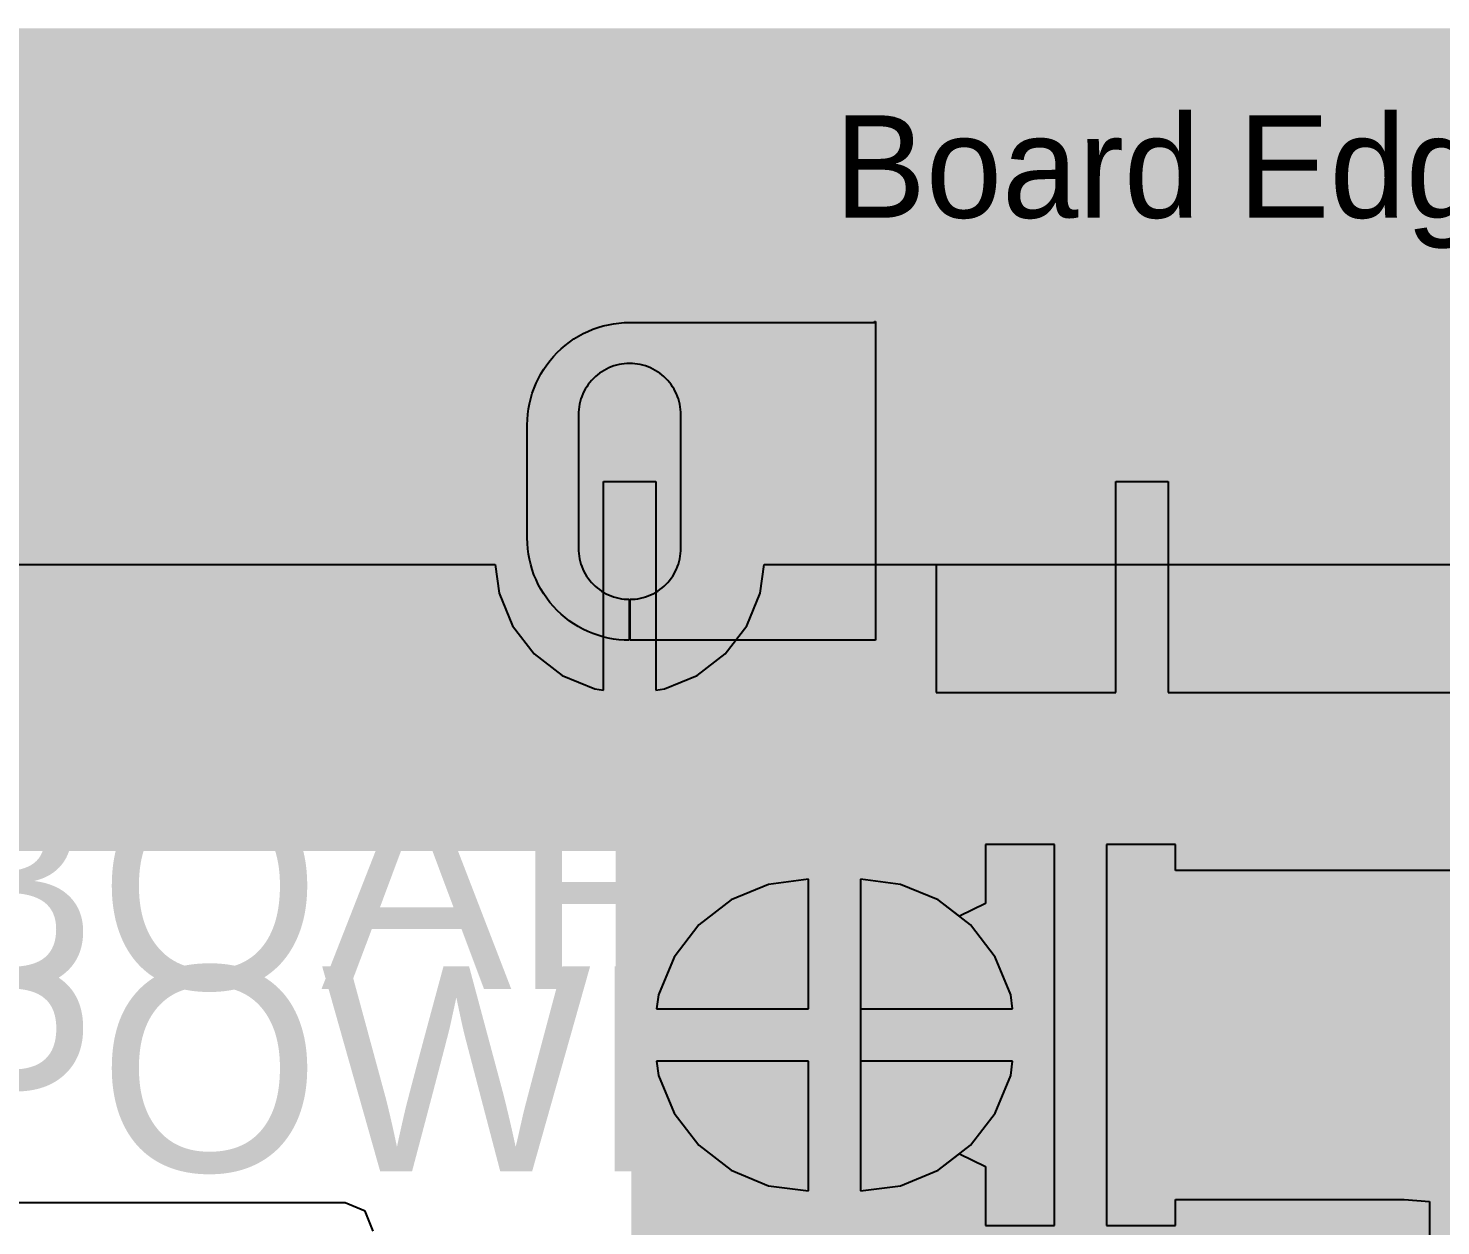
# Model space of a CAD drawing. Header units: millimetres. Extents: x -0.27 to 4.7, y -0.39 to 2.83.
# Drawn here: x 1.0621 to 1.3335, y 2.543 to 2.7729 of the extents above; entities that cross this region are included whole.
import ezdxf

# ---------------------------------------------------------------- set-up
doc = ezdxf.new("R2010")
doc.units = ezdxf.units.MM
doc.header["$MEASUREMENT"] = 0
for name, color, linetype in [('BottomLayer', 5, 'Continuous'), ('BottomSolder', 6, 'Continuous'), ('Mechanical2', 216, 'Continuous'), ('MultiLayer', 9, 'Continuous'), ('PadHoleLayer', 156, 'Continuous'), ('TopLayer', 1, 'Continuous'), ('TopOverlay', 2, 'Continuous'), ('TopPaste', 8, 'Continuous'), ('TopSolder', 216, 'Continuous'), ('ViaHoleLayer', 16, 'Continuous')]:
    doc.layers.add(name, color=color, linetype=linetype)
doc.styles.add('Arial', font='', dxfattribs={"height": 0.2})
doc.styles.get('Arial').set_extended_font_data('Arial')

# ---------------------------------------------------------------- blocks, each defined once
blk = doc.blocks.new('10118194_0001LF__127')
at = {"layer": 'BottomLayer'}
h = blk.add_hatch(color=5, dxfattribs=at)
edge = h.paths.add_edge_path()
edge.add_arc((0.10335, 0), 0.01969, 270, 450)
edge.add_line((0.10335, 0.01969), (0.0935, 0.01969))
edge.add_arc((0.0935, 0), 0.01969, 90, 270)
edge.add_line((0.0935, -0.01969), (0.10335, -0.01969))
h = blk.add_hatch(color=5, dxfattribs=at)
edge = h.paths.add_edge_path()
edge.add_arc((0.1378, -0.12106), 0.01575, 180, 360)
edge.add_line((0.15354, -0.12106), (0.15354, -0.09154))
edge.add_arc((0.1378, -0.09154), 0.01575, 0, 180)
edge.add_line((0.12205, -0.09154), (0.12205, -0.12106))
at = {"layer": 'BottomSolder'}
h = blk.add_hatch(color=6, dxfattribs=at)
edge = h.paths.add_edge_path()
edge.add_arc((0.10335, 0), 0.02369, 270, 450)
edge.add_line((0.10335, 0.02369), (0.0935, 0.02369))
edge.add_arc((0.0935, 0), 0.02369, 90, 270)
edge.add_line((0.0935, -0.02369), (0.10335, -0.02369))
h = blk.add_hatch(color=6, dxfattribs=at)
edge = h.paths.add_edge_path()
edge.add_arc((0.1378, -0.12106), 0.01975, 180, 360)
edge.add_line((0.15754, -0.12106), (0.15754, -0.09154))
edge.add_arc((0.1378, -0.09154), 0.01975, 0, 180)
edge.add_line((0.11805, -0.09154), (0.11805, -0.12106))
at = {"layer": 'MultiLayer'}
h = blk.add_hatch(color=9, dxfattribs=at)
edge = h.paths.add_edge_path()
edge.add_arc((0.10335, 0), 0.01969, 270, 450)
edge.add_line((0.10335, 0.01969), (0.0935, 0.01969))
edge.add_arc((0.0935, 0), 0.01969, 90, 270)
edge.add_line((0.0935, -0.01969), (0.10335, -0.01969))
h = blk.add_hatch(color=9, dxfattribs=at)
edge = h.paths.add_edge_path()
edge.add_arc((0.1378, -0.12106), 0.01575, 180, 360)
edge.add_line((0.15354, -0.12106), (0.15354, -0.09154))
edge.add_arc((0.1378, -0.09154), 0.01575, 0, 180)
edge.add_line((0.12205, -0.09154), (0.12205, -0.12106))
at = {"layer": 'PadHoleLayer'}
h = blk.add_hatch(color=156, dxfattribs=at)
edge = h.paths.add_edge_path()
edge.add_arc((0.10433, 0), 0.01083, 270, 450)
edge.add_line((0.10433, 0.01083), (0.09252, 0.01083))
edge.add_arc((0.09252, 0), 0.01083, 90, 270)
edge.add_line((0.09252, -0.01083), (0.10433, -0.01083))
h = blk.add_hatch(color=156, dxfattribs=at)
edge = h.paths.add_edge_path()
edge.add_arc((0.1378, -0.11909), 0.00984, 180, 360)
edge.add_line((0.14764, -0.11909), (0.14764, -0.0935))
edge.add_arc((0.1378, -0.0935), 0.00984, 0, 180)
edge.add_line((0.12795, -0.0935), (0.12795, -0.11909))
at = {"layer": 'TopLayer'}
for points in [[(-0.03386, 0.02657), (-0.01732, 0.02657), (-0.01732, -0.02657), (-0.03386, -0.02657)], [(-0.00827, 0.02657), (0.00827, 0.02657), (0.00827, -0.02657), (-0.00827, -0.02657)], [(0.01732, 0.02657), (0.03386, 0.02657), (0.03386, -0.02657), (0.01732, -0.02657)], [(0.04291, 0.02657), (0.05945, 0.02657), (0.05945, -0.02657), (0.04291, -0.02657)], [(-0.0689, -0.07579), (-0.00984, -0.07579), (-0.00984, -0.13681), (-0.0689, -0.13681)], [(0.00984, -0.07579), (0.0689, -0.07579), (0.0689, -0.13681), (0.00984, -0.13681)]]:
    blk.add_hatch(color=1, dxfattribs=at).paths.add_polyline_path(points)
h = blk.add_hatch(color=1, dxfattribs=at)
edge = h.paths.add_edge_path()
edge.add_arc((0.10335, 0), 0.01969, 270, 450)
edge.add_line((0.10335, 0.01969), (0.0935, 0.01969))
edge.add_arc((0.0935, 0), 0.01969, 90, 270)
edge.add_line((0.0935, -0.01969), (0.10335, -0.01969))
h = blk.add_hatch(color=1, dxfattribs=at)
edge = h.paths.add_edge_path()
edge.add_arc((0.1378, -0.12106), 0.01575, 180, 360)
edge.add_line((0.15354, -0.12106), (0.15354, -0.09154))
edge.add_arc((0.1378, -0.09154), 0.01575, 0, 180)
edge.add_line((0.12205, -0.09154), (0.12205, -0.12106))
at = {"layer": 'TopPaste'}
for points in [[(-0.03386, 0.02657), (-0.01732, 0.02657), (-0.01732, -0.02657), (-0.03386, -0.02657)], [(-0.00827, 0.02657), (0.00827, 0.02657), (0.00827, -0.02657), (-0.00827, -0.02657)], [(0.01732, 0.02657), (0.03386, 0.02657), (0.03386, -0.02657), (0.01732, -0.02657)], [(0.04291, 0.02657), (0.05945, 0.02657), (0.05945, -0.02657), (0.04291, -0.02657)], [(-0.0689, -0.07579), (-0.00984, -0.07579), (-0.00984, -0.13681), (-0.0689, -0.13681)], [(0.00984, -0.07579), (0.0689, -0.07579), (0.0689, -0.13681), (0.00984, -0.13681)]]:
    blk.add_hatch(color=8, dxfattribs=at).paths.add_polyline_path(points)
at = {"layer": 'TopSolder'}
for points in [[(-0.03786, 0.03057), (-0.01332, 0.03057), (-0.01332, -0.03057), (-0.03786, -0.03057)], [(-0.01227, 0.03057), (0.01227, 0.03057), (0.01227, -0.03057), (-0.01227, -0.03057)], [(0.01332, 0.03057), (0.03786, 0.03057), (0.03786, -0.03057), (0.01332, -0.03057)], [(0.03891, 0.03057), (0.06345, 0.03057), (0.06345, -0.03057), (0.03891, -0.03057)], [(-0.0729, -0.07179), (-0.00584, -0.07179), (-0.00584, -0.14081), (-0.0729, -0.14081)], [(0.00584, -0.07179), (0.0729, -0.07179), (0.0729, -0.14081), (0.00584, -0.14081)]]:
    blk.add_hatch(color=216, dxfattribs=at).paths.add_polyline_path(points)
h = blk.add_hatch(color=216, dxfattribs=at)
edge = h.paths.add_edge_path()
edge.add_arc((0.10335, 0), 0.02369, 270, 450)
edge.add_line((0.10335, 0.02369), (0.0935, 0.02369))
edge.add_arc((0.0935, 0), 0.02369, 90, 270)
edge.add_line((0.0935, -0.02369), (0.10335, -0.02369))
h = blk.add_hatch(color=216, dxfattribs=at)
edge = h.paths.add_edge_path()
edge.add_arc((0.1378, -0.12106), 0.01975, 180, 360)
edge.add_line((0.15754, -0.12106), (0.15754, -0.09154))
edge.add_arc((0.1378, -0.09154), 0.01975, 0, 180)
edge.add_line((0.11805, -0.09154), (0.11805, -0.12106))
at = {"layer": 'TopLayer'}
for p, q in [((0.09055, -0.13701), (0.09055, -0.07579)), ((0.09055, -0.07579), (0.1377, -0.07579)), ((0.1377, -0.07579), (0.1377, -0.08366)), ((0.13789, -0.07579), (0.13887, -0.07581)), ((0.13789, -0.08366), (0.13789, -0.07579)), ((0.13887, -0.07581), (0.1399, -0.07589)), ((0.1399, -0.07589), (0.14092, -0.07603)), ((0.14092, -0.07603), (0.14193, -0.07622)), ((0.14193, -0.07622), (0.14293, -0.07646)), ((0.14293, -0.07646), (0.14391, -0.07675)), ((0.14391, -0.07675), (0.14488, -0.07709)), ((0.14488, -0.07709), (0.14583, -0.07748)), ((0.14583, -0.07748), (0.14676, -0.07793)), ((0.14676, -0.07793), (0.14766, -0.07842)), ((0.14766, -0.07842), (0.14854, -0.07896)), ((0.14854, -0.07896), (0.14939, -0.07954)), ((0.14939, -0.07954), (0.1502, -0.08016)), ((0.1502, -0.08016), (0.15098, -0.08083)), ((0.15098, -0.08083), (0.15173, -0.08154)), ((0.13521, -0.084), (0.13472, -0.08414)), ((0.13571, -0.08388), (0.13521, -0.084)), ((0.13621, -0.08378), (0.13571, -0.08388)), ((0.13672, -0.08371), (0.13621, -0.08378)), ((0.13723, -0.08367), (0.13672, -0.08371)), ((0.1377, -0.08366), (0.13723, -0.08367)), ((0.13836, -0.08367), (0.13789, -0.08366)), ((0.13887, -0.08371), (0.13836, -0.08367)), ((0.13938, -0.08378), (0.13887, -0.08371)), ((0.13988, -0.08388), (0.13938, -0.08378)), ((0.14038, -0.084), (0.13988, -0.08388)), ((0.14087, -0.08414), (0.14038, -0.084)), ((0.15173, -0.08154), (0.15244, -0.08228)), ((0.15244, -0.08228), (0.1531, -0.08307)), ((0.1531, -0.08307), (0.15373, -0.08388)), ((0.15373, -0.08388), (0.15431, -0.08473)), ((0.13082, -0.08653), (0.13047, -0.0869)), ((0.13119, -0.08618), (0.13082, -0.08653)), ((0.13158, -0.08584), (0.13119, -0.08618)), ((0.13199, -0.08553), (0.13158, -0.08584)), ((0.13241, -0.08524), (0.13199, -0.08553)), ((0.13285, -0.08497), (0.13241, -0.08524)), ((0.1333, -0.08473), (0.13285, -0.08497)), ((0.13376, -0.08451), (0.1333, -0.08473)), ((0.13424, -0.08431), (0.13376, -0.08451)), ((0.13472, -0.08414), (0.13424, -0.08431)), ((0.14135, -0.08431), (0.14087, -0.08414)), ((0.14183, -0.08451), (0.14135, -0.08431)), ((0.14229, -0.08473), (0.14183, -0.08451)), ((0.14274, -0.08497), (0.14229, -0.08473)), ((0.14318, -0.08524), (0.14274, -0.08497)), ((0.1436, -0.08553), (0.14318, -0.08524)), ((0.14401, -0.08584), (0.1436, -0.08553)), ((0.1444, -0.08618), (0.14401, -0.08584)), ((0.14477, -0.08653), (0.1444, -0.08618)), ((0.14512, -0.0869), (0.14477, -0.08653)), ((0.15431, -0.08473), (0.15485, -0.08561)), ((0.15485, -0.08561), (0.15534, -0.08651)), ((0.15534, -0.08651), (0.15578, -0.08744)), ((0.1288, -0.08947), (0.1286, -0.08995)), ((0.12902, -0.08901), (0.1288, -0.08947)), ((0.12926, -0.08856), (0.12902, -0.08901)), ((0.12953, -0.08812), (0.12926, -0.08856)), ((0.12982, -0.0877), (0.12953, -0.08812)), ((0.13014, -0.08729), (0.12982, -0.0877)), ((0.13047, -0.0869), (0.13014, -0.08729)), ((0.14546, -0.08729), (0.14512, -0.0869)), ((0.14577, -0.0877), (0.14546, -0.08729)), ((0.14606, -0.08812), (0.14577, -0.0877)), ((0.14633, -0.08856), (0.14606, -0.08812)), ((0.14657, -0.08901), (0.14633, -0.08856)), ((0.14679, -0.08947), (0.14657, -0.08901)), ((0.14699, -0.08995), (0.14679, -0.08947)), ((0.15578, -0.08744), (0.15618, -0.08839)), ((0.15618, -0.08839), (0.15652, -0.08936)), ((0.15652, -0.08936), (0.15681, -0.09034)), ((0.12807, -0.09192), (0.12801, -0.09243)), ((0.12817, -0.09142), (0.12807, -0.09192)), ((0.12829, -0.09092), (0.12817, -0.09142)), ((0.12843, -0.09043), (0.12829, -0.09092)), ((0.1286, -0.08995), (0.12843, -0.09043)), ((0.14716, -0.09043), (0.14699, -0.08995)), ((0.1473, -0.09092), (0.14716, -0.09043)), ((0.14742, -0.09142), (0.1473, -0.09092)), ((0.14752, -0.09192), (0.14742, -0.09142)), ((0.14758, -0.09243), (0.14752, -0.09192)), ((0.15681, -0.09034), (0.15705, -0.09134)), ((0.15705, -0.09134), (0.15724, -0.09235)), ((0.12797, -0.09294), (0.12795, -0.0935)), ((0.12795, -0.0935), (0.12795, -0.0939)), ((0.12795, -0.0939), (0.12795, -0.1187)), ((0.12801, -0.09243), (0.12797, -0.09294)), ((0.14762, -0.09294), (0.14758, -0.09243)), ((0.14764, -0.0935), (0.14762, -0.09294)), ((0.14764, -0.11909), (0.14764, -0.0935)), ((0.15724, -0.09235), (0.15737, -0.09337)), ((0.15737, -0.09337), (0.15745, -0.0944)), ((0.15745, -0.0944), (0.15748, -0.09547)), ((0.15748, -0.09547), (0.15748, -0.11713)), ((0.12795, -0.1187), (0.12795, -0.11909)), ((0.12795, -0.11909), (0.12797, -0.11961)), ((0.14762, -0.11961), (0.14764, -0.11909)), ((0.15737, -0.11918), (0.15724, -0.12021)), ((0.15745, -0.11816), (0.15737, -0.11918)), ((0.15748, -0.11713), (0.15745, -0.11816)), ((0.12797, -0.11961), (0.12801, -0.12012)), ((0.12801, -0.12012), (0.12807, -0.12063)), ((0.12807, -0.12063), (0.12817, -0.12114)), ((0.12817, -0.12114), (0.12829, -0.12164)), ((0.12829, -0.12164), (0.12843, -0.12214)), ((0.14716, -0.12214), (0.1473, -0.12164)), ((0.1473, -0.12164), (0.14742, -0.12114)), ((0.14742, -0.12114), (0.14752, -0.12063)), ((0.14752, -0.12063), (0.14758, -0.12012)), ((0.14758, -0.12012), (0.14762, -0.11961)), ((0.15705, -0.12122), (0.15681, -0.12222)), ((0.15724, -0.12021), (0.15705, -0.12122)), ((0.12843, -0.12214), (0.12861, -0.12262)), ((0.12861, -0.12262), (0.1288, -0.1231)), ((0.1288, -0.1231), (0.12903, -0.12356)), ((0.12903, -0.12356), (0.12927, -0.12402)), ((0.12927, -0.12402), (0.12954, -0.12446)), ((0.12954, -0.12446), (0.12983, -0.12488)), ((0.14576, -0.12488), (0.14605, -0.12446)), ((0.14605, -0.12446), (0.14632, -0.12402)), ((0.14632, -0.12402), (0.14657, -0.12356)), ((0.14657, -0.12356), (0.14679, -0.1231)), ((0.14679, -0.1231), (0.14698, -0.12262)), ((0.14698, -0.12262), (0.14716, -0.12214)), ((0.15617, -0.12418), (0.15578, -0.12513)), ((0.15652, -0.12321), (0.15617, -0.12418)), ((0.15681, -0.12222), (0.15652, -0.12321)), ((0.12983, -0.12488), (0.13015, -0.12529)), ((0.13015, -0.12529), (0.13048, -0.12568)), ((0.13048, -0.12568), (0.13084, -0.12605)), ((0.13084, -0.12605), (0.13121, -0.12641)), ((0.13121, -0.12641), (0.1316, -0.12674)), ((0.1316, -0.12674), (0.13201, -0.12706)), ((0.13201, -0.12706), (0.13243, -0.12735)), ((0.13243, -0.12735), (0.13287, -0.12762)), ((0.14272, -0.12762), (0.14316, -0.12735)), ((0.14316, -0.12735), (0.14358, -0.12706)), ((0.14358, -0.12706), (0.14399, -0.12674)), ((0.14399, -0.12674), (0.14438, -0.12641)), ((0.14438, -0.12641), (0.14475, -0.12605)), ((0.14475, -0.12605), (0.14511, -0.12568)), ((0.14511, -0.12568), (0.14544, -0.12529)), ((0.14544, -0.12529), (0.14576, -0.12488)), ((0.15484, -0.12697), (0.1543, -0.12785)), ((0.15533, -0.12606), (0.15484, -0.12697)), ((0.15578, -0.12513), (0.15533, -0.12606)), ((0.13287, -0.12762), (0.13333, -0.12786)), ((0.13333, -0.12786), (0.13379, -0.12809)), ((0.13379, -0.12809), (0.13427, -0.12828)), ((0.13427, -0.12828), (0.13475, -0.12846)), ((0.13475, -0.12846), (0.13525, -0.1286)), ((0.13525, -0.1286), (0.13575, -0.12872)), ((0.13575, -0.12872), (0.13626, -0.12882)), ((0.13626, -0.12882), (0.13677, -0.12888)), ((0.13677, -0.12888), (0.13728, -0.12892)), ((0.13728, -0.12892), (0.1378, -0.12894)), ((0.1378, -0.12894), (0.13831, -0.12892)), ((0.13831, -0.12892), (0.13882, -0.12888)), ((0.13882, -0.12888), (0.13933, -0.12882)), ((0.13933, -0.12882), (0.13984, -0.12872)), ((0.13984, -0.12872), (0.14034, -0.1286)), ((0.14034, -0.1286), (0.14084, -0.12846)), ((0.14084, -0.12846), (0.14132, -0.12828)), ((0.14132, -0.12828), (0.1418, -0.12809)), ((0.1418, -0.12809), (0.14226, -0.12786)), ((0.14226, -0.12786), (0.14272, -0.12762)), ((0.15309, -0.12951), (0.15242, -0.1303)), ((0.15372, -0.1287), (0.15309, -0.12951)), ((0.1543, -0.12785), (0.15372, -0.1287)), ((0.15018, -0.13242), (0.14937, -0.13305)), ((0.15097, -0.13175), (0.15018, -0.13242)), ((0.15171, -0.13105), (0.15097, -0.13175)), ((0.15242, -0.1303), (0.15171, -0.13105)), ((0.14485, -0.1355), (0.14388, -0.13585)), ((0.1458, -0.13511), (0.14485, -0.1355)), ((0.14673, -0.13467), (0.1458, -0.13511)), ((0.14764, -0.13417), (0.14673, -0.13467)), ((0.14852, -0.13364), (0.14764, -0.13417)), ((0.14937, -0.13305), (0.14852, -0.13364)), ((0.09075, -0.13701), (0.09055, -0.13701)), ((0.1378, -0.13681), (0.09075, -0.13681)), ((0.09075, -0.13681), (0.09075, -0.13701)), ((0.13883, -0.13678), (0.1378, -0.13681)), ((0.13985, -0.1367), (0.13883, -0.13678)), ((0.14087, -0.13657), (0.13985, -0.1367)), ((0.14189, -0.13638), (0.14087, -0.13657)), ((0.14289, -0.13614), (0.14189, -0.13638)), ((0.14388, -0.13585), (0.14289, -0.13614))]:
    blk.add_line(p, q, dxfattribs=at)
at = {"layer": 'TopOverlay', "const_width": 0.005}
for points in [[(0.138, 0), (0.138, -0.061)], [(0.138, -0.14823), (0.138, -0.186)], [(0.138, -0.186), (-0.138, -0.186)]]:
    blk.add_lwpolyline(points, dxfattribs=at)
at = {"layer": 'TopOverlay', "const_width": 0.0025}
for points in [[(0.13675, 0, 1), (0.13925, 0, 1)], [(0.13675, -0.061, 1), (0.13925, -0.061, 1)], [(0.13675, -0.14823, 1), (0.13925, -0.14823, 1)], [(0.13675, -0.186, 1), (0.13925, -0.186, 1)], [(0.13675, -0.186, 1), (0.13925, -0.186, 1)]]:
    blk.add_lwpolyline(points, format="xyb", close=True, dxfattribs=at)
at = {"layer": 'TopOverlay'}
blk.add_text('Board Edge ', height=0.019685, rotation=180, dxfattribs=at).set_placement((0.09845, -0.15691))

msp = doc.modelspace()

# ---------------------------------------------------------------- hatches: boundary and pattern name
at = {"layer": 'BottomLayer'}
for points in [[(1, 2.62), (1.27382, 2.62), (1.27382, 2.76295), (1, 2.76295)], [(1.24682, 2.63795), (1.68382, 2.63795), (1.68382, 2.76295), (1.24682, 2.76295)], [(1.178, 2.497), (1.769, 2.497), (1.769, 2.70995), (1.178, 2.70995)]]:
    msp.add_hatch(color=5, dxfattribs=at).paths.add_polyline_path(points)
h = msp.add_hatch(color=5, dxfattribs=at)
edge = h.paths.add_edge_path()
edge.add_arc((1.07442, 2.74595), 0.01181, 0, 360)
h = msp.add_hatch(color=5, dxfattribs=at)
edge = h.paths.add_edge_path()
edge.add_arc((1.14822, 2.74595), 0.01181, 0, 360)
h = msp.add_hatch(color=5, dxfattribs=at)
edge = h.paths.add_edge_path()
edge.add_arc((1.0984, 2.745), 0.01181, 0, 360)
h = msp.add_hatch(color=5, dxfattribs=at)
edge = h.paths.add_edge_path()
edge.add_arc((1.123, 2.745), 0.01181, 0, 360)
h = msp.add_hatch(color=5, dxfattribs=at)
edge = h.paths.add_edge_path()
edge.add_arc((1.07442, 2.71995), 0.01181, 0, 360)
h = msp.add_hatch(color=5, dxfattribs=at)
edge = h.paths.add_edge_path()
edge.add_arc((1.0984, 2.718), 0.01181, 0, 360)
h = msp.add_hatch(color=5, dxfattribs=at)
edge = h.paths.add_edge_path()
edge.add_arc((1.123, 2.718), 0.01181, 0, 360)
h = msp.add_hatch(color=5, dxfattribs=at)
edge = h.paths.add_edge_path()
edge.add_arc((1.14822, 2.71995), 0.01181, 0, 360)
h = msp.add_hatch(color=5, dxfattribs=at)
edge = h.paths.add_edge_path()
edge.add_arc((1.07442, 2.69295), 0.01181, 0, 360)
h = msp.add_hatch(color=5, dxfattribs=at)
edge = h.paths.add_edge_path()
edge.add_arc((1.0984, 2.692), 0.01181, 0, 360)
h = msp.add_hatch(color=5, dxfattribs=at)
edge = h.paths.add_edge_path()
edge.add_arc((1.123, 2.692), 0.01181, 0, 360)
h = msp.add_hatch(color=5, dxfattribs=at)
edge = h.paths.add_edge_path()
edge.add_arc((1.14822, 2.69295), 0.01181, 0, 360)
h = msp.add_hatch(color=5, dxfattribs=at)
edge = h.paths.add_edge_path()
edge.add_arc((1.07442, 2.66695), 0.01181, 0, 360)
h = msp.add_hatch(color=5, dxfattribs=at)
edge = h.paths.add_edge_path()
edge.add_arc((1.09782, 2.66795), 0.01181, 0, 360)
h = msp.add_hatch(color=5, dxfattribs=at)
edge = h.paths.add_edge_path()
edge.add_arc((1.12242, 2.66795), 0.01181, 0, 360)
h = msp.add_hatch(color=5, dxfattribs=at)
edge = h.paths.add_edge_path()
edge.add_arc((1.14822, 2.66695), 0.01181, 0, 360)
h = msp.add_hatch(color=5, dxfattribs=at)
edge = h.paths.add_edge_path()
edge.add_arc((1.07442, 2.63995), 0.01181, 0, 360)
h = msp.add_hatch(color=5, dxfattribs=at)
edge = h.paths.add_edge_path()
edge.add_arc((1.09782, 2.64095), 0.01181, 0, 360)
h = msp.add_hatch(color=5, dxfattribs=at)
edge = h.paths.add_edge_path()
edge.add_arc((1.12242, 2.64095), 0.01181, 0, 360)
h = msp.add_hatch(color=5, dxfattribs=at)
edge = h.paths.add_edge_path()
edge.add_arc((1.14822, 2.63995), 0.01181, 0, 360)
at = {"layer": 'BottomSolder'}
h = msp.add_hatch(color=6, dxfattribs=at)
edge = h.paths.add_edge_path()
edge.add_arc((1.07442, 2.74595), 0.00591, 0, 360)
h = msp.add_hatch(color=6, dxfattribs=at)
edge = h.paths.add_edge_path()
edge.add_arc((1.14822, 2.74595), 0.00591, 0, 360)
h = msp.add_hatch(color=6, dxfattribs=at)
edge = h.paths.add_edge_path()
edge.add_arc((1.0984, 2.745), 0.00591, 0, 360)
h = msp.add_hatch(color=6, dxfattribs=at)
edge = h.paths.add_edge_path()
edge.add_arc((1.123, 2.745), 0.00591, 0, 360)
h = msp.add_hatch(color=6, dxfattribs=at)
edge = h.paths.add_edge_path()
edge.add_arc((1.07442, 2.71995), 0.00591, 0, 360)
h = msp.add_hatch(color=6, dxfattribs=at)
edge = h.paths.add_edge_path()
edge.add_arc((1.14822, 2.71995), 0.00591, 0, 360)
h = msp.add_hatch(color=6, dxfattribs=at)
edge = h.paths.add_edge_path()
edge.add_arc((1.0984, 2.718), 0.00591, 0, 360)
h = msp.add_hatch(color=6, dxfattribs=at)
edge = h.paths.add_edge_path()
edge.add_arc((1.123, 2.718), 0.00591, 0, 360)
h = msp.add_hatch(color=6, dxfattribs=at)
edge = h.paths.add_edge_path()
edge.add_arc((1.07442, 2.69295), 0.00591, 0, 360)
h = msp.add_hatch(color=6, dxfattribs=at)
edge = h.paths.add_edge_path()
edge.add_arc((1.0984, 2.692), 0.00591, 0, 360)
h = msp.add_hatch(color=6, dxfattribs=at)
edge = h.paths.add_edge_path()
edge.add_arc((1.123, 2.692), 0.00591, 0, 360)
h = msp.add_hatch(color=6, dxfattribs=at)
edge = h.paths.add_edge_path()
edge.add_arc((1.14822, 2.69295), 0.00591, 0, 360)
h = msp.add_hatch(color=6, dxfattribs=at)
edge = h.paths.add_edge_path()
edge.add_arc((1.07442, 2.66695), 0.00591, 0, 360)
h = msp.add_hatch(color=6, dxfattribs=at)
edge = h.paths.add_edge_path()
edge.add_arc((1.09782, 2.66795), 0.00591, 0, 360)
h = msp.add_hatch(color=6, dxfattribs=at)
edge = h.paths.add_edge_path()
edge.add_arc((1.12242, 2.66795), 0.00591, 0, 360)
h = msp.add_hatch(color=6, dxfattribs=at)
edge = h.paths.add_edge_path()
edge.add_arc((1.14822, 2.66695), 0.00591, 0, 360)
h = msp.add_hatch(color=6, dxfattribs=at)
edge = h.paths.add_edge_path()
edge.add_arc((1.07442, 2.63995), 0.00591, 0, 360)
h = msp.add_hatch(color=6, dxfattribs=at)
edge = h.paths.add_edge_path()
edge.add_arc((1.09782, 2.64095), 0.00591, 0, 360)
h = msp.add_hatch(color=6, dxfattribs=at)
edge = h.paths.add_edge_path()
edge.add_arc((1.12242, 2.64095), 0.00591, 0, 360)
h = msp.add_hatch(color=6, dxfattribs=at)
edge = h.paths.add_edge_path()
edge.add_arc((1.14822, 2.63995), 0.00591, 0, 360)
at = {"layer": 'TopLayer'}
for points in [[(0.15397, 2.69695), (1.85, 2.69695), (1.85, 2.75995), (0.15397, 2.75995)], [(1, 2.652), (1.849, 2.652), (1.849, 2.70995), (1, 2.70995)], [(1, 2.615), (1.192, 2.615), (1.192, 2.674), (1, 2.674)], [(1.183, 2.53195), (1.27382, 2.53195), (1.27382, 2.66695), (1.183, 2.66695)]]:
    msp.add_hatch(color=1, dxfattribs=at).paths.add_polyline_path(points)
h = msp.add_hatch(color=1, dxfattribs=at)
edge = h.paths.add_edge_path()
edge.add_arc((1.07442, 2.74595), 0.01181, 0, 360)
h = msp.add_hatch(color=1, dxfattribs=at)
edge = h.paths.add_edge_path()
edge.add_arc((1.14822, 2.74595), 0.01181, 0, 360)
h = msp.add_hatch(color=1, dxfattribs=at)
edge = h.paths.add_edge_path()
edge.add_arc((1.0984, 2.745), 0.01181, 0, 360)
h = msp.add_hatch(color=1, dxfattribs=at)
edge = h.paths.add_edge_path()
edge.add_arc((1.123, 2.745), 0.01181, 0, 360)
h = msp.add_hatch(color=1, dxfattribs=at)
edge = h.paths.add_edge_path()
edge.add_arc((1.07442, 2.71995), 0.01181, 0, 360)
h = msp.add_hatch(color=1, dxfattribs=at)
edge = h.paths.add_edge_path()
edge.add_arc((1.0984, 2.718), 0.01181, 0, 360)
h = msp.add_hatch(color=1, dxfattribs=at)
edge = h.paths.add_edge_path()
edge.add_arc((1.123, 2.718), 0.01181, 0, 360)
h = msp.add_hatch(color=1, dxfattribs=at)
edge = h.paths.add_edge_path()
edge.add_arc((1.14822, 2.71995), 0.01181, 0, 360)
h = msp.add_hatch(color=1, dxfattribs=at)
edge = h.paths.add_edge_path()
edge.add_arc((1.07442, 2.69295), 0.01181, 0, 360)
h = msp.add_hatch(color=1, dxfattribs=at)
edge = h.paths.add_edge_path()
edge.add_arc((1.0984, 2.692), 0.01181, 0, 360)
h = msp.add_hatch(color=1, dxfattribs=at)
edge = h.paths.add_edge_path()
edge.add_arc((1.123, 2.692), 0.01181, 0, 360)
h = msp.add_hatch(color=1, dxfattribs=at)
edge = h.paths.add_edge_path()
edge.add_arc((1.14822, 2.69295), 0.01181, 0, 360)
h = msp.add_hatch(color=1, dxfattribs=at)
edge = h.paths.add_edge_path()
edge.add_arc((1.07442, 2.66695), 0.01181, 0, 360)
h = msp.add_hatch(color=1, dxfattribs=at)
edge = h.paths.add_edge_path()
edge.add_arc((1.09782, 2.66795), 0.01181, 0, 360)
h = msp.add_hatch(color=1, dxfattribs=at)
edge = h.paths.add_edge_path()
edge.add_arc((1.12242, 2.66795), 0.01181, 0, 360)
h = msp.add_hatch(color=1, dxfattribs=at)
edge = h.paths.add_edge_path()
edge.add_arc((1.14822, 2.66695), 0.01181, 0, 360)
h = msp.add_hatch(color=1, dxfattribs=at)
edge = h.paths.add_edge_path()
edge.add_arc((1.07442, 2.63995), 0.01181, 0, 360)
h = msp.add_hatch(color=1, dxfattribs=at)
edge = h.paths.add_edge_path()
edge.add_arc((1.09782, 2.64095), 0.01181, 0, 360)
h = msp.add_hatch(color=1, dxfattribs=at)
edge = h.paths.add_edge_path()
edge.add_arc((1.12242, 2.64095), 0.01181, 0, 360)
h = msp.add_hatch(color=1, dxfattribs=at)
edge = h.paths.add_edge_path()
edge.add_arc((1.14822, 2.63995), 0.01181, 0, 360)
at = {"layer": 'TopSolder'}
h = msp.add_hatch(color=216, dxfattribs=at)
edge = h.paths.add_edge_path()
edge.add_arc((1.07442, 2.74595), 0.00591, 0, 360)
h = msp.add_hatch(color=216, dxfattribs=at)
edge = h.paths.add_edge_path()
edge.add_arc((1.14822, 2.74595), 0.00591, 0, 360)
h = msp.add_hatch(color=216, dxfattribs=at)
edge = h.paths.add_edge_path()
edge.add_arc((1.0984, 2.745), 0.00591, 0, 360)
h = msp.add_hatch(color=216, dxfattribs=at)
edge = h.paths.add_edge_path()
edge.add_arc((1.123, 2.745), 0.00591, 0, 360)
h = msp.add_hatch(color=216, dxfattribs=at)
edge = h.paths.add_edge_path()
edge.add_arc((1.07442, 2.71995), 0.00591, 0, 360)
h = msp.add_hatch(color=216, dxfattribs=at)
edge = h.paths.add_edge_path()
edge.add_arc((1.14822, 2.71995), 0.00591, 0, 360)
h = msp.add_hatch(color=216, dxfattribs=at)
edge = h.paths.add_edge_path()
edge.add_arc((1.0984, 2.718), 0.00591, 0, 360)
h = msp.add_hatch(color=216, dxfattribs=at)
edge = h.paths.add_edge_path()
edge.add_arc((1.123, 2.718), 0.00591, 0, 360)
h = msp.add_hatch(color=216, dxfattribs=at)
edge = h.paths.add_edge_path()
edge.add_arc((1.07442, 2.69295), 0.00591, 0, 360)
h = msp.add_hatch(color=216, dxfattribs=at)
edge = h.paths.add_edge_path()
edge.add_arc((1.0984, 2.692), 0.00591, 0, 360)
h = msp.add_hatch(color=216, dxfattribs=at)
edge = h.paths.add_edge_path()
edge.add_arc((1.123, 2.692), 0.00591, 0, 360)
h = msp.add_hatch(color=216, dxfattribs=at)
edge = h.paths.add_edge_path()
edge.add_arc((1.14822, 2.69295), 0.00591, 0, 360)
h = msp.add_hatch(color=216, dxfattribs=at)
edge = h.paths.add_edge_path()
edge.add_arc((1.07442, 2.66695), 0.00591, 0, 360)
h = msp.add_hatch(color=216, dxfattribs=at)
edge = h.paths.add_edge_path()
edge.add_arc((1.09782, 2.66795), 0.00591, 0, 360)
h = msp.add_hatch(color=216, dxfattribs=at)
edge = h.paths.add_edge_path()
edge.add_arc((1.12242, 2.66795), 0.00591, 0, 360)
h = msp.add_hatch(color=216, dxfattribs=at)
edge = h.paths.add_edge_path()
edge.add_arc((1.14822, 2.66695), 0.00591, 0, 360)
h = msp.add_hatch(color=216, dxfattribs=at)
edge = h.paths.add_edge_path()
edge.add_arc((1.07442, 2.63995), 0.00591, 0, 360)
h = msp.add_hatch(color=216, dxfattribs=at)
edge = h.paths.add_edge_path()
edge.add_arc((1.09782, 2.64095), 0.00591, 0, 360)
h = msp.add_hatch(color=216, dxfattribs=at)
edge = h.paths.add_edge_path()
edge.add_arc((1.12242, 2.64095), 0.00591, 0, 360)
h = msp.add_hatch(color=216, dxfattribs=at)
edge = h.paths.add_edge_path()
edge.add_arc((1.14822, 2.63995), 0.00591, 0, 360)
at = {"layer": 'ViaHoleLayer'}
h = msp.add_hatch(color=16, dxfattribs=at)
edge = h.paths.add_edge_path()
edge.add_arc((1.07442, 2.74595), 0.00591, 0, 360)
h = msp.add_hatch(color=16, dxfattribs=at)
edge = h.paths.add_edge_path()
edge.add_arc((1.14822, 2.74595), 0.00591, 0, 360)
h = msp.add_hatch(color=16, dxfattribs=at)
edge = h.paths.add_edge_path()
edge.add_arc((1.0984, 2.745), 0.00591, 0, 360)
h = msp.add_hatch(color=16, dxfattribs=at)
edge = h.paths.add_edge_path()
edge.add_arc((1.123, 2.745), 0.00591, 0, 360)
h = msp.add_hatch(color=16, dxfattribs=at)
edge = h.paths.add_edge_path()
edge.add_arc((1.07442, 2.71995), 0.00591, 0, 360)
h = msp.add_hatch(color=16, dxfattribs=at)
edge = h.paths.add_edge_path()
edge.add_arc((1.14822, 2.71995), 0.00591, 0, 360)
h = msp.add_hatch(color=16, dxfattribs=at)
edge = h.paths.add_edge_path()
edge.add_arc((1.0984, 2.718), 0.00591, 0, 360)
h = msp.add_hatch(color=16, dxfattribs=at)
edge = h.paths.add_edge_path()
edge.add_arc((1.123, 2.718), 0.00591, 0, 360)
h = msp.add_hatch(color=16, dxfattribs=at)
edge = h.paths.add_edge_path()
edge.add_arc((1.07442, 2.69295), 0.00591, 0, 360)
h = msp.add_hatch(color=16, dxfattribs=at)
edge = h.paths.add_edge_path()
edge.add_arc((1.0984, 2.692), 0.00591, 0, 360)
h = msp.add_hatch(color=16, dxfattribs=at)
edge = h.paths.add_edge_path()
edge.add_arc((1.123, 2.692), 0.00591, 0, 360)
h = msp.add_hatch(color=16, dxfattribs=at)
edge = h.paths.add_edge_path()
edge.add_arc((1.14822, 2.69295), 0.00591, 0, 360)
h = msp.add_hatch(color=16, dxfattribs=at)
edge = h.paths.add_edge_path()
edge.add_arc((1.07442, 2.66695), 0.00591, 0, 360)
h = msp.add_hatch(color=16, dxfattribs=at)
edge = h.paths.add_edge_path()
edge.add_arc((1.09782, 2.66795), 0.00591, 0, 360)
h = msp.add_hatch(color=16, dxfattribs=at)
edge = h.paths.add_edge_path()
edge.add_arc((1.12242, 2.66795), 0.00591, 0, 360)
h = msp.add_hatch(color=16, dxfattribs=at)
edge = h.paths.add_edge_path()
edge.add_arc((1.14822, 2.66695), 0.00591, 0, 360)
h = msp.add_hatch(color=16, dxfattribs=at)
edge = h.paths.add_edge_path()
edge.add_arc((1.07442, 2.63995), 0.00591, 0, 360)
h = msp.add_hatch(color=16, dxfattribs=at)
edge = h.paths.add_edge_path()
edge.add_arc((1.09782, 2.64095), 0.00591, 0, 360)
h = msp.add_hatch(color=16, dxfattribs=at)
edge = h.paths.add_edge_path()
edge.add_arc((1.12242, 2.64095), 0.00591, 0, 360)
h = msp.add_hatch(color=16, dxfattribs=at)
edge = h.paths.add_edge_path()
edge.add_arc((1.14822, 2.63995), 0.00591, 0, 360)

# ---------------------------------------------------------------- linework, layer by layer
at = {"layer": 'BottomLayer'}
for p, q in [((1.17266, 2.64587), (1.17266, 2.68595)), ((1.17266, 2.68595), (1.18266, 2.68595)), ((1.18266, 2.68595), (1.18266, 2.64587)), ((0.98648, 2.67), (1.15184, 2.67)), ((1.15184, 2.67), (1.15257, 2.66446)), ((1.20274, 2.66446), (1.20347, 2.67)), ((1.20347, 2.67), (1.42743, 2.67)), ((1.15257, 2.66446), (1.15517, 2.6582)), ((1.20015, 2.6582), (1.20274, 2.66446)), ((1.15517, 2.6582), (1.15929, 2.65282)), ((1.19602, 2.65282), (1.20015, 2.6582)), ((1.15929, 2.65282), (1.16467, 2.64869)), ((1.19064, 2.64869), (1.19602, 2.65282)), ((1.16467, 2.64869), (1.17094, 2.6461)), ((1.18438, 2.6461), (1.19064, 2.64869)), ((1.17094, 2.6461), (1.17266, 2.64587)), ((1.18266, 2.64587), (1.18438, 2.6461)), ((1.20436, 2.60857), (1.19714, 2.60558)), ((1.21203, 2.60958), (1.20436, 2.60857)), ((1.21203, 2.58465), (1.21203, 2.60958)), ((1.2297, 2.60857), (1.22203, 2.60958)), ((1.22203, 2.60958), (1.22203, 2.58465)), ((1.23692, 2.60558), (1.2297, 2.60857)), ((1.19714, 2.60558), (1.19093, 2.60082)), ((1.24312, 2.60082), (1.23692, 2.60558)), ((1.19093, 2.60082), (1.18618, 2.59462)), ((1.24788, 2.59462), (1.24312, 2.60082)), ((1.18618, 2.59462), (1.18318, 2.5874)), ((1.25087, 2.5874), (1.24788, 2.59462)), ((1.18318, 2.5874), (1.18282, 2.58465)), ((1.25123, 2.58465), (1.25087, 2.5874)), ((1.18282, 2.58465), (1.21203, 2.58465)), ((1.22203, 2.58465), (1.25123, 2.58465)), ((1.21203, 2.57465), (1.18282, 2.57465)), ((1.18282, 2.57465), (1.18318, 2.5719)), ((1.21203, 2.54972), (1.21203, 2.57465)), ((1.25123, 2.57465), (1.22203, 2.57465)), ((1.22203, 2.57465), (1.22203, 2.54972)), ((1.25087, 2.5719), (1.25123, 2.57465)), ((1.18318, 2.5719), (1.18618, 2.56468)), ((1.24788, 2.56468), (1.25087, 2.5719)), ((1.18618, 2.56468), (1.19093, 2.55848)), ((1.24312, 2.55848), (1.24788, 2.56468)), ((1.19093, 2.55848), (1.19714, 2.55372)), ((1.23692, 2.55372), (1.24312, 2.55848)), ((1.19714, 2.55372), (1.20436, 2.55073)), ((1.2297, 2.55073), (1.23692, 2.55372)), ((1.20436, 2.55073), (1.21203, 2.54972)), ((1.22203, 2.54972), (1.2297, 2.55073))]:
    msp.add_line(p, q, dxfattribs=at)
at = {"layer": 'Mechanical2', "const_width": 0.01}
msp.add_lwpolyline([(-0.11718, 2.76795), (4.62523, 2.76795)], dxfattribs=at)
at = {"layer": 'TopLayer'}
for p, q in [((1.17266, 2.64587), (1.17266, 2.68595)), ((1.17266, 2.68595), (1.18266, 2.68595)), ((1.18266, 2.68595), (1.18266, 2.64587)), ((1.27108, 2.64544), (1.27108, 2.68595)), ((1.27108, 2.68595), (1.28108, 2.68595)), ((1.28108, 2.68595), (1.28108, 2.64544)), ((1.04666, 2.67), (1.15184, 2.67)), ((1.15184, 2.67), (1.15257, 2.66446)), ((1.20274, 2.66446), (1.20347, 2.67)), ((1.20347, 2.67), (1.23655, 2.67)), ((1.23655, 2.67), (1.23655, 2.64544)), ((1.15257, 2.66446), (1.15517, 2.6582)), ((1.20015, 2.6582), (1.20274, 2.66446)), ((1.15517, 2.6582), (1.15929, 2.65282)), ((1.19602, 2.65282), (1.20015, 2.6582)), ((1.15929, 2.65282), (1.16467, 2.64869)), ((1.19064, 2.64869), (1.19602, 2.65282)), ((1.16467, 2.64869), (1.17094, 2.6461)), ((1.18438, 2.6461), (1.19064, 2.64869)), ((1.17094, 2.6461), (1.17266, 2.64587)), ((1.18266, 2.64587), (1.18438, 2.6461)), ((1.23655, 2.64544), (1.27108, 2.64544)), ((1.28108, 2.64544), (1.34982, 2.64544)), ((1.25927, 2.61622), (1.246, 2.61622)), ((1.246, 2.61622), (1.246, 2.60491)), ((1.25927, 2.57965), (1.25927, 2.61622)), ((1.28254, 2.61622), (1.26927, 2.61622)), ((1.26927, 2.61622), (1.26927, 2.57965)), ((1.28254, 2.61122), (1.28254, 2.61622)), ((1.34959, 2.61122), (1.28254, 2.61122)), ((1.20436, 2.60857), (1.19714, 2.60558)), ((1.21203, 2.60958), (1.20436, 2.60857)), ((1.21203, 2.58465), (1.21203, 2.60958)), ((1.2297, 2.60857), (1.22203, 2.60958)), ((1.22203, 2.60958), (1.22203, 2.57965)), ((1.23692, 2.60558), (1.2297, 2.60857)), ((1.19714, 2.60558), (1.19093, 2.60082)), ((1.241, 2.60245), (1.23692, 2.60558)), ((1.246, 2.60491), (1.241, 2.60245)), ((1.19093, 2.60082), (1.18618, 2.59462)), ((1.18618, 2.59462), (1.18318, 2.5874)), ((1.18318, 2.5874), (1.18282, 2.58465)), ((1.18282, 2.58465), (1.21203, 2.58465)), ((1.22203, 2.57965), (1.22203, 2.54972)), ((1.25927, 2.54307), (1.25927, 2.57965)), ((1.26927, 2.57965), (1.26927, 2.54307)), ((1.21203, 2.57465), (1.18282, 2.57465)), ((1.18282, 2.57465), (1.18318, 2.5719)), ((1.21203, 2.54972), (1.21203, 2.57465)), ((1.18318, 2.5719), (1.18618, 2.56468)), ((1.18618, 2.56468), (1.19093, 2.55848)), ((1.19093, 2.55848), (1.19714, 2.55372)), ((1.23692, 2.55372), (1.241, 2.55685)), ((1.241, 2.55685), (1.246, 2.55439)), ((1.19714, 2.55372), (1.20436, 2.55073)), ((1.2297, 2.55073), (1.23692, 2.55372)), ((1.246, 2.55439), (1.246, 2.54307)), ((1.20436, 2.55073), (1.21203, 2.54972)), ((1.22203, 2.54972), (1.2297, 2.55073)), ((1.28254, 2.54307), (1.28254, 2.54807)), ((1.28254, 2.54807), (1.32646, 2.54807)), ((1.32646, 2.54807), (1.33132, 2.54772)), ((1.123, 2.54741), (0.94147, 2.54741)), ((1.12683, 2.54583), (1.123, 2.54741)), ((1.12841, 2.542), (1.12683, 2.54583)), ((1.33132, 2.54772), (1.33132, 2.538)), ((1.246, 2.54307), (1.25927, 2.54307)), ((1.26927, 2.54307), (1.28254, 2.54307))]:
    msp.add_line(p, q, dxfattribs=at)
at = {"layer": 'TopLayer', "const_width": 0.04}
msp.add_lwpolyline([(1.21274, 2.56365), (1.21703, 2.56365)], dxfattribs=at)
at = {"layer": 'TopLayer', "const_width": 0.02}
for points in [[(1.20274, 2.56365, 1), (1.22274, 2.56365, 1)], [(1.20703, 2.56365, 1), (1.22703, 2.56365, 1)]]:
    msp.add_lwpolyline(points, format="xyb", close=True, dxfattribs=at)

# ---------------------------------------------------------------- block references
at = {"rotation": 180}
msp.add_blockref('10118194_0001LF__127', (1.31545, 2.57965), dxfattribs=at)

# ---------------------------------------------------------------- texts
at = {"layer": 'TopOverlay', "style": 'Arial'}
for s, p in [('BOARD', (1.03889, 2.58847)), ('POWER', (1.03889, 2.55347))]:
    msp.add_text(s, height=0.03937, dxfattribs=at).set_placement(p)

doc.saveas('drawing.dxf')
